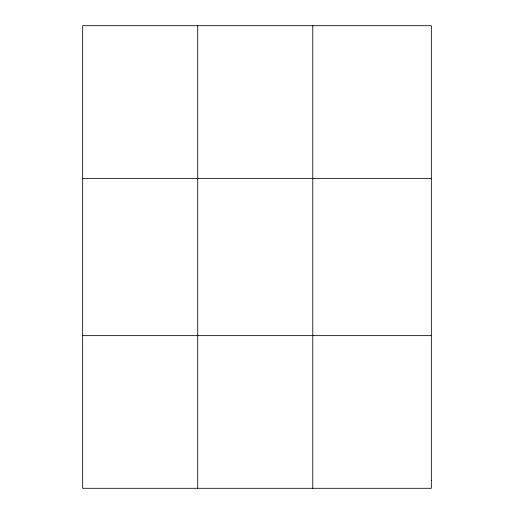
<?xml version="1.0" encoding="UTF-8"?>
<svg xmlns="http://www.w3.org/2000/svg" width="514" height="514" viewBox="0 0 514 514"><rect width="100%" height="100%" fill="white"/><g stroke="black" fill="none" stroke-linecap="round" stroke-linejoin="round"><path stroke-width="0.77" d="M197.723 488.3L197.723 25.7M312.788 488.3L312.788 25.7M82.658 178.358L431.342 178.358M82.658 335.642L431.342 335.642M431.342 480.262L431.342 488.3L82.658 488.3L82.658 25.7L431.342 25.7L431.342 480.262"/></g></svg>
